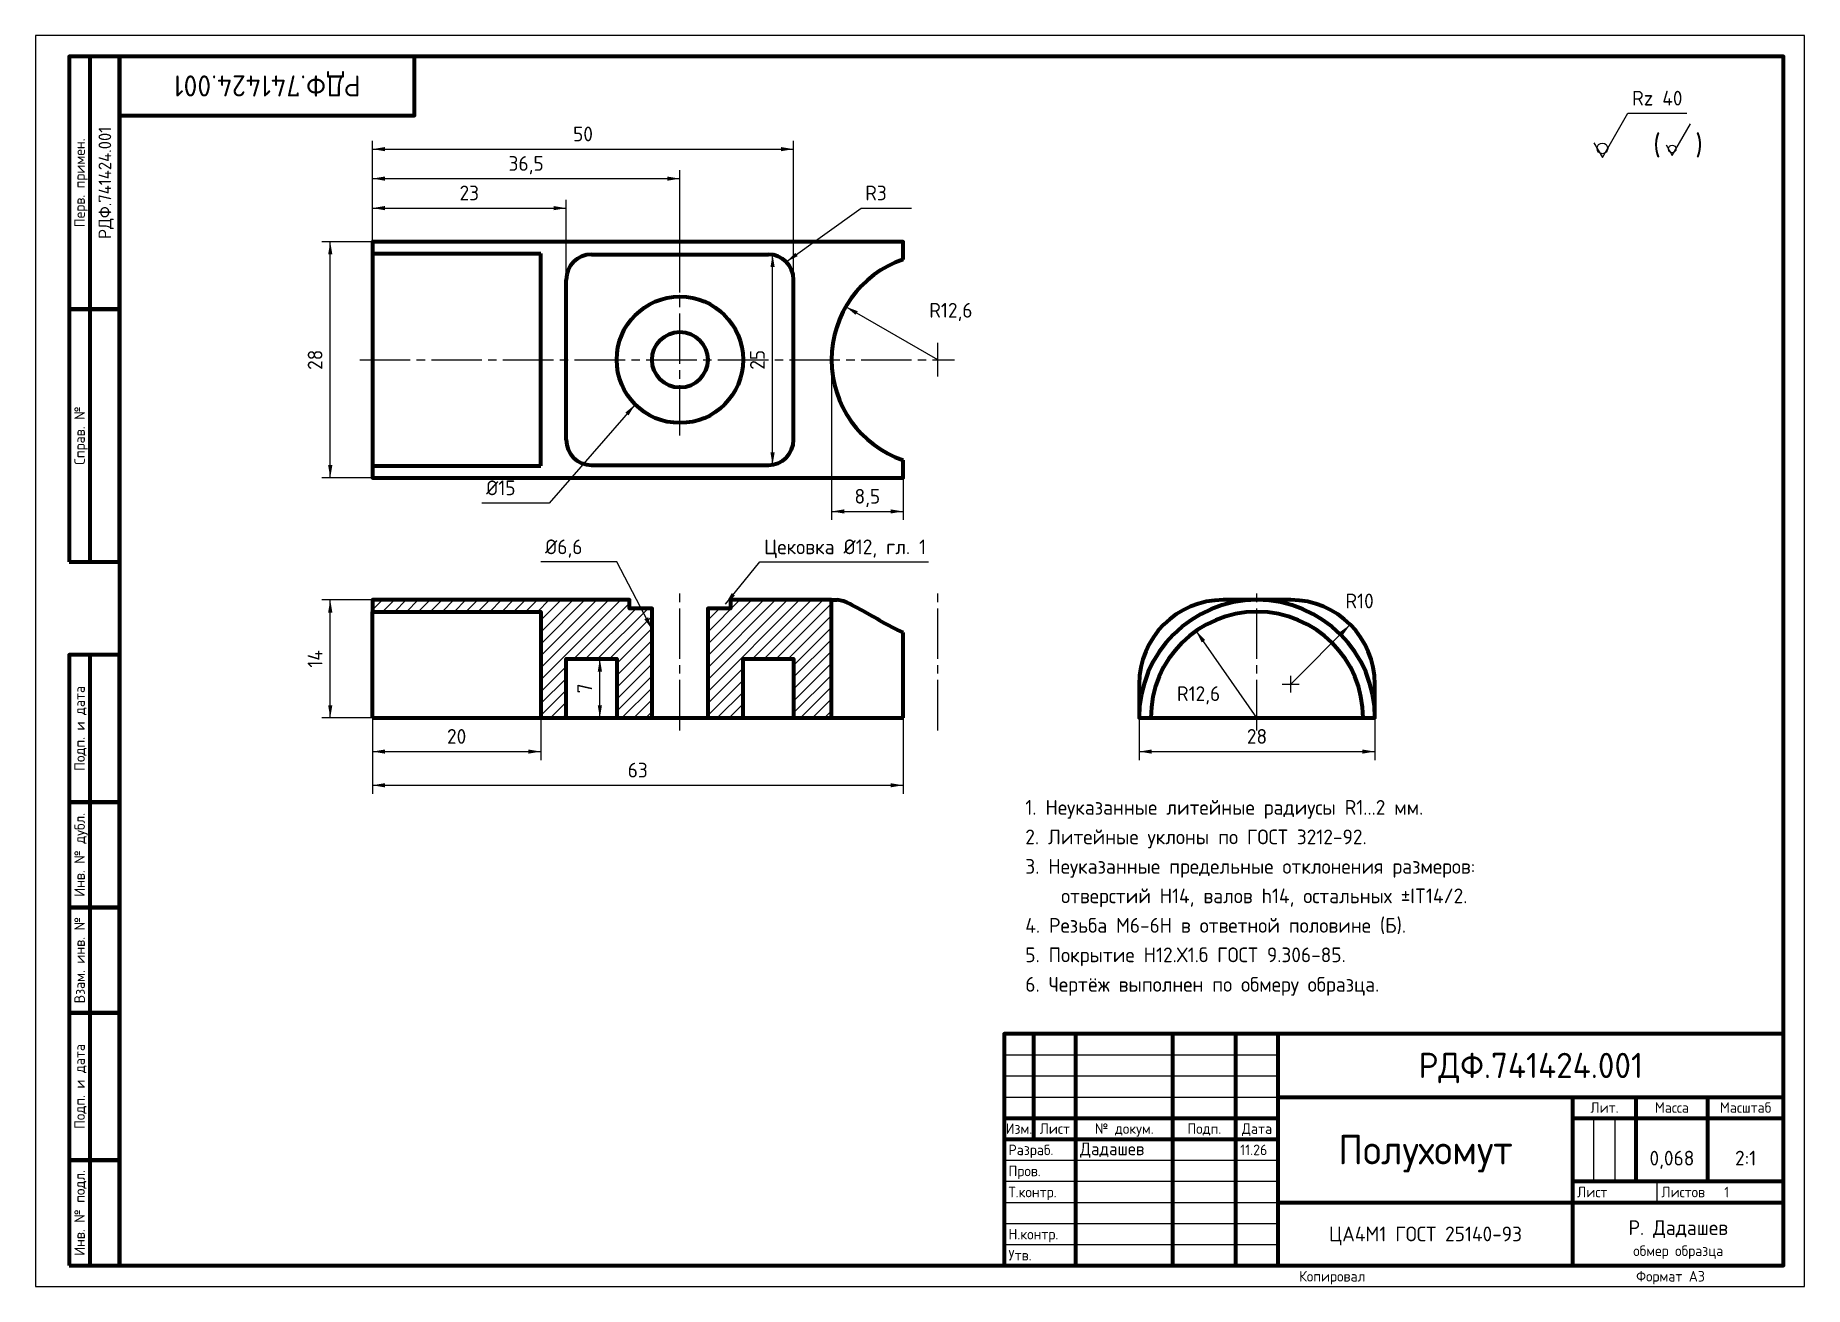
# Model space of a CAD drawing. Header units: millimetres. Extents: x 0 to 420, y 0 to 297.
import ezdxf
from ezdxf.enums import TextEntityAlignment as Align

# ---------------------------------------------------------------- set-up
doc = ezdxf.new("R2010")
doc.units = ezdxf.units.MM
doc.linetypes.add('ESKD_CENTER', pattern=[17, 12, -1.5, 2, -1.5])
for name, color, linetype, lineweight in [('Осевая', 7, 'ESKD_CENTER', 25), ('Основная', 7, 'CONTINUOUS', 70), ('Текст', 7, 'Continuous', 25), ('Тонкая', 7, 'CONTINUOUS', 25)]:
    doc.layers.add(name, color=color, linetype=linetype, lineweight=lineweight)
doc.styles.add('GOST', font='GOST_BU.ttf')

msp = doc.modelspace()

# ---------------------------------------------------------------- linework, layer by layer
at = {"layer": 'Осевая'}
for points in [[(153, 202), (153, 238)], [(214.2, 216), (214.2, 224)], [(77, 220), (218.2, 220)], [(153, 132), (153, 166)], [(214.2, 132), (214.2, 166)], [(290, 132), (290, 166)], [(296, 143), (300, 143)], [(298, 141), (298, 145)]]:
    msp.add_lwpolyline(points, dxfattribs=at)
at = {"layer": 'Основная'}
for points in [[(8, 232), (20, 232), (20, 292), (8, 292)], [(20, 5), (415, 5), (415, 292), (20, 292)], [(20, 278), (90, 278), (90, 292), (20, 292)], [(8, 172), (20, 172), (20, 232), (8, 232)], [(80, 160.2), (120, 160.2), (120, 135), (126, 135), (126, 149), (138, 149), (138, 135), (146.4, 135), (146.4, 161), (141, 161), (141, 163), (80, 163)], [(159.6, 135), (168, 135), (168, 149), (180, 149), (180, 135), (189, 135), (189, 163), (165, 163), (165, 161), (159.6, 161)], [(8, 115), (20, 115), (20, 150), (8, 150)], [(8, 90), (20, 90), (20, 115), (8, 115)], [(8, 65), (20, 65), (20, 90), (8, 90)], [(8, 30), (20, 30), (20, 65), (8, 65)], [(230, 5), (415, 5), (415, 60), (230, 60)], [(8, 5), (20, 5), (20, 30), (8, 30)]]:
    msp.add_lwpolyline(points, close=True, dxfattribs=at)
for points in [[(13, 232), (13, 292)], [(206, 243.83), (206, 248), (80, 248), (80, 192), (206, 192), (206, 196.17)], [(80, 245.2), (120, 245.2)], [(120, 194.8), (120, 245.2)], [(132, 245), (174, 245)], [(126, 201), (126, 239)], [(180, 201), (180, 239)], [(13, 172), (13, 232)], [(80, 194.8), (120, 194.8)], [(132, 195), (174, 195)], [(80, 135), (80, 160.2)], [(189, 163), (190.3, 163)], [(206, 155.23), (205.29, 155.55), (204.61, 155.87), (203.96, 156.2), (203.33, 156.52), (202.72, 156.85), (202.12, 157.17), (201.53, 157.49), (200.95, 157.82), (200.37, 158.14), (199.8, 158.47), (199.24, 158.79), (198.67, 159.11), (198.11, 159.44), (197.55, 159.76), (196.98, 160.08), (196.41, 160.41), (195.83, 160.73), (195.24, 161.06), (194.64, 161.38), (194.01, 161.7), (193.35, 162.03), (192.64, 162.35), (191.82, 162.68), (190.3, 163)], [(298, 163), (282, 163)], [(206, 135), (206, 155.23)], [(13, 115), (13, 150)], [(262, 143), (262, 135), (318, 135), (318, 143)], [(80, 135), (206, 135)], [(13, 90), (13, 115)], [(13, 65), (13, 90)], [(13, 30), (13, 65)], [(237, 35), (237, 60)], [(247, 5), (247, 60)], [(270, 5), (270, 60)], [(285, 5), (285, 60)], [(295, 5), (295, 60)], [(295, 45), (415, 45)], [(365, 5), (365, 45)], [(380, 25), (380, 45)], [(397, 25), (397, 45)], [(230, 40), (295, 40)], [(365, 40), (415, 40)], [(230, 35), (295, 35)], [(13, 5), (13, 30)], [(365, 25), (415, 25)], [(295, 20), (415, 20)]]:
    msp.add_lwpolyline(points, dxfattribs=at)
for radius in [15, 6.6]:
    msp.add_circle((153, 220), radius, dxfattribs=at)
for centre, radius, start, end in [((132, 239), 6, 90, 180), ((174, 239), 6, 0, 90), ((214.2, 220), 25.2, 108.9896, 251.0104), ((132, 201), 6, 180, 270), ((174, 201), 6, 270, 360), ((282, 143), 20, 90, 180), ((290, 135), 28, 0, 180), ((290, 135), 25.2, 0, 180), ((298, 143), 20, 0, 90)]:
    msp.add_arc(centre, radius, start, end, dxfattribs=at)
at = {"layer": 'Тонкая'}
msp.add_lwpolyline([(0, 0), (420, 0), (420, 297), (0, 297)], close=True, dxfattribs=at)
for points in [[(369.98, 271.5), (372, 268), (378.06, 278.5)], [(378.06, 278.5), (392.06, 278.5)], [(387.12, 271), (388.56, 268.5), (392.89, 276)], [(80, 248), (80, 272)], [(80, 270), (180, 270)], [(180, 239), (180, 272)], [(80, 248), (80, 265)], [(153, 238), (153, 265)], [(80, 263), (153, 263)], [(80, 248), (80, 258)], [(126, 239), (126, 258)], [(80, 256), (126, 256)], [(178.24, 243.24), (196, 256)], [(196, 256), (208, 256)], [(80, 248), (68, 248)], [(70, 192), (70, 248)], [(175, 195), (175, 245)], [(214.2, 220), (192.38, 232.6)], [(189, 220), (189, 182)], [(142.39, 209.39), (122, 186)], [(80, 192), (68, 192)], [(206, 192), (206, 182)], [(122, 186), (106, 186)], [(189, 184), (206, 184)], [(138, 172), (120, 172)], [(146.4, 156), (138, 172)], [(163.8, 162), (172, 172)], [(172, 172), (212, 172)], [(80, 163), (68, 163)], [(70, 135), (70, 163)], [(80, 160.61), (82.39, 163)], [(82.42, 160.2), (85.22, 163)], [(85.25, 160.2), (88.05, 163)], [(88.08, 160.2), (90.88, 163)], [(90.9, 160.2), (93.7, 163)], [(93.73, 160.2), (96.53, 163)], [(96.56, 160.2), (99.36, 163)], [(99.39, 160.2), (102.19, 163)], [(102.22, 160.2), (105.02, 163)], [(105.05, 160.2), (107.85, 163)], [(107.87, 160.2), (110.67, 163)], [(110.7, 160.2), (113.5, 163)], [(113.53, 160.2), (116.33, 163)], [(116.36, 160.2), (119.16, 163)], [(119.19, 160.2), (121.99, 163)], [(120, 144.04), (138.96, 163)], [(120, 146.87), (136.13, 163)], [(120, 149.7), (133.3, 163)], [(120, 152.53), (130.47, 163)], [(120, 155.36), (127.64, 163)], [(120, 158.18), (124.82, 163)], [(127.79, 149), (141, 162.21)], [(130.62, 149), (142.62, 161)], [(133.44, 149), (145.44, 161)], [(159.6, 141.22), (181.38, 163)], [(159.6, 144.04), (178.56, 163)], [(159.6, 146.87), (175.73, 163)], [(159.6, 149.7), (172.9, 163)], [(159.6, 152.53), (170.07, 163)], [(159.6, 155.36), (167.24, 163)], [(159.6, 158.19), (162.41, 161)], [(170.21, 149), (184.21, 163)], [(173.04, 149), (187.04, 163)], [(175.87, 149), (189, 162.13)], [(136.27, 149), (146.4, 159.13)], [(138, 147.9), (146.4, 156.3)], [(178.7, 149), (189, 159.3)], [(180, 147.47), (189, 156.47)], [(290, 135), (275.55, 155.64)], [(298, 143), (312.14, 157.14)], [(138, 145.07), (146.4, 153.47)], [(180, 144.64), (189, 153.64)], [(120, 141.21), (126, 147.21)], [(134, 135), (134, 149)], [(138, 142.24), (146.4, 150.64)], [(138, 139.41), (146.4, 147.81)], [(180, 141.82), (189, 150.82)], [(180, 138.99), (189, 147.99)], [(120, 138.38), (126, 144.38)], [(138, 136.59), (146.4, 144.99)], [(159.6, 138.39), (168, 146.79)], [(159.6, 135.56), (168, 143.96)], [(180, 136.16), (189, 145.16)], [(120, 135.56), (126, 141.56)], [(122.27, 135), (126, 138.73)], [(139.24, 135), (146.4, 142.16)], [(142.07, 135), (146.4, 139.33)], [(161.87, 135), (168, 141.13)], [(181.67, 135), (189, 142.33)], [(184.5, 135), (189, 139.5)], [(80, 135), (68, 135)], [(80, 135), (80, 117)], [(80, 135), (80, 125)], [(120, 135), (120, 125)], [(125.1, 135), (126, 135.9)], [(144.9, 135), (146.4, 136.5)], [(164.7, 135), (168, 138.3)], [(167.53, 135), (168, 135.47)], [(187.33, 135), (189, 136.67)], [(206, 135), (206, 117)], [(262, 135), (262, 125)], [(318, 135), (318, 125)], [(80, 127), (120, 127)], [(262, 127), (318, 127)], [(80, 119), (206, 119)], [(230, 55), (295, 55)], [(230, 50), (295, 50)], [(230, 45), (295, 45)], [(370, 25), (370, 40)], [(375, 25), (375, 40)], [(230, 30), (295, 30)], [(230, 25), (295, 25)], [(385, 20), (385, 25)], [(230, 20), (295, 20)], [(230, 15), (295, 15)], [(230, 10), (295, 10)]]:
    msp.add_lwpolyline(points, dxfattribs=at)
for centre, radius in [((372, 270.17), 1.26), ((388.56, 270.05), 0.9)]:
    msp.add_circle(centre, radius, dxfattribs=at)
for points in [[(80, 270), (83, 269.5), (83, 270.5)], [(180, 270), (177, 270.5), (177, 269.5)], [(80, 263), (83, 262.5), (83, 263.5)], [(153, 263), (150, 263.5), (150, 262.5)], [(80, 256), (83, 255.5), (83, 256.5)], [(126, 256), (123, 256.5), (123, 255.5)], [(70, 248), (69.5, 245), (70.5, 245)], [(175, 245), (174.5, 242), (175.5, 242)], [(178.24, 243.24), (180.97, 244.59), (180.39, 245.4)], [(192.38, 232.6), (194.72, 230.67), (195.22, 231.53)], [(142.39, 209.39), (140.05, 207.46), (140.8, 206.8)], [(175, 195), (175.5, 198), (174.5, 198)], [(70, 192), (70.5, 195), (69.5, 195)], [(189, 184), (192, 183.5), (192, 184.5)], [(206, 184), (203, 184.5), (203, 183.5)], [(163.8, 162), (166.09, 164), (165.32, 164.64)], [(70, 163), (69.5, 160), (70.5, 160)], [(146.4, 156), (145.45, 158.89), (144.56, 158.42)], [(275.55, 155.64), (276.86, 152.9), (277.68, 153.47)], [(312.14, 157.14), (309.67, 155.37), (310.37, 154.67)], [(134, 149), (133.5, 146), (134.5, 146)], [(70, 135), (70.5, 138), (69.5, 138)], [(134, 135), (134.5, 138), (133.5, 138)], [(80, 127), (83, 126.5), (83, 127.5)], [(120, 127), (117, 127.5), (117, 126.5)], [(262, 127), (265, 126.5), (265, 127.5)], [(318, 127), (315, 127.5), (315, 126.5)], [(80, 119), (83, 118.5), (83, 119.5)], [(206, 119), (203, 119.5), (203, 118.5)]]:
    msp.add_solid(points, dxfattribs=at)

# ---------------------------------------------------------------- texts
at = {"layer": 'Текст', "style": 'GOST'}
for s, height, rotation, p in [('РДФ.741424.001', 5, 180, (55, 285)), ('РДФ.741424.001', 3, 90, (16.5, 262)), ('Перв. примен.', 2.5, 90, (10.5, 262)), ('Справ. №', 2.5, 90, (10.5, 202)), ('Подп. и дата', 2.5, 90, (10.5, 132.5)), ('Инв. № дубл.', 2.5, 90, (10.5, 102.5)), ('Взам. инв. №', 2.5, 90, (10.5, 77.5)), ('Подп. и дата', 2.5, 90, (10.5, 47.5)), ('Инв. № подл.', 2.5, 90, (10.5, 17.5))]:
    msp.add_text(s, height=height, rotation=rotation, dxfattribs=at).set_placement(p, align=Align.MIDDLE_CENTER)
for s, p in [('Rz 40', (379.06, 279.3)), ('R3', (197, 256.8)), ('Ø15', (107, 186.8)), ('Ø6,6', (121, 172.8)), ('Цековка Ø12, гл. 1', (173, 172.8))]:
    msp.add_text(s, height=3.5, dxfattribs=at).set_placement(p, align=Align.BOTTOM_LEFT)
for s, p in [('50', (130, 270.8)), ('36,5', (116.5, 263.8)), ('23', (103, 256.8)), ('8,5', (197.5, 184.8)), ('20', (100, 127.8)), ('28', (290, 127.8)), ('63', (143, 119.8))]:
    msp.add_text(s, height=3.5, dxfattribs=at).set_placement(p, align=Align.BOTTOM_CENTER)
for s, p in [('(', (384.06, 271)), (')', (394.06, 271))]:
    msp.add_text(s, height=5, dxfattribs=at).set_placement(p, align=Align.MIDDLE_LEFT)
for s, height, p in [('R12,6', 3.5, (212.2, 230)), ('R10', 3.5, (311, 161)), ('R12,6', 3.5, (271, 139)), ('1. Неуказанные литейные радиусы R1...2 мм.', 3.5, (235, 112)), ('2. Литейные уклоны по ГОСТ 3212-92.', 3.5, (235, 105)), ('3. Неуказанные предельные отклонения размеров:', 3.5, (235, 98)), ('    отверстий H14, валов h14, остальных ±IT14/2.', 3.5, (235, 91)), ('4. Резьба M6-6H в ответной половине (Б).', 3.5, (235, 84)), ('5. Покрытие Н12.Х1.б ГОСТ 9.306-85.', 3.5, (235, 77)), ('6. Чертёж выполнен по обмеру образца.', 3.5, (235, 70)), ('Разраб.', 2.5, (231, 31.2)), ('Дадашев', 3, (248, 31.2)), ('11.26', 2.5, (286, 31.2)), ('Пров.', 2.5, (231, 26.2)), ('Т.контр.', 2.5, (231, 21.2)), ('Лист', 2.5, (366, 21.2)), ('Листов   1', 2.5, (386, 21.2)), ('Н.контр.', 2.5, (231, 11.2)), ('Утв.', 2.5, (231, 6.2)), ('Копировал', 2.5, (300, 1.2)), ('Формат А3', 2.5, (380, 1.2))]:
    msp.add_text(s, height=height, dxfattribs=at).set_placement(p)
for s, p in [('28', (69.2, 220)), ('25', (174.2, 220)), ('14', (69.2, 149)), ('7', (133.2, 142))]:
    msp.add_text(s, height=3.5, rotation=90, dxfattribs=at).set_placement(p, align=Align.BOTTOM_CENTER)
for s, height, p in [('РДФ.741424.001', 6, (355, 52.5)), ('Лит.', 2.5, (372.5, 42.5)), ('Масса', 2.5, (388.5, 42.5)), ('Масштаб', 2.5, (406, 42.5)), ('Изм.', 2.5, (233.5, 37.5)), ('Лист', 2.5, (242, 37.5)), ('№ докум.', 2.5, (258.5, 37.5)), ('Подп.', 2.5, (277.5, 37.5)), ('Дата', 2.5, (290, 37.5)), ('Полухомут', 7, (330, 32.5)), ('0,068', 3.5, (388.5, 30.5)), ('2:1', 3.5, (406, 30.5)), ('ЦА4М1 ГОСТ 25140-93', 3.5, (330, 12.5)), ('Р. Дадашев', 3.5, (390, 14)), ('обмер образца', 2.5, (390, 8.5))]:
    msp.add_text(s, height=height, dxfattribs=at).set_placement(p, align=Align.MIDDLE_CENTER)

doc.saveas('drawing.dxf')
